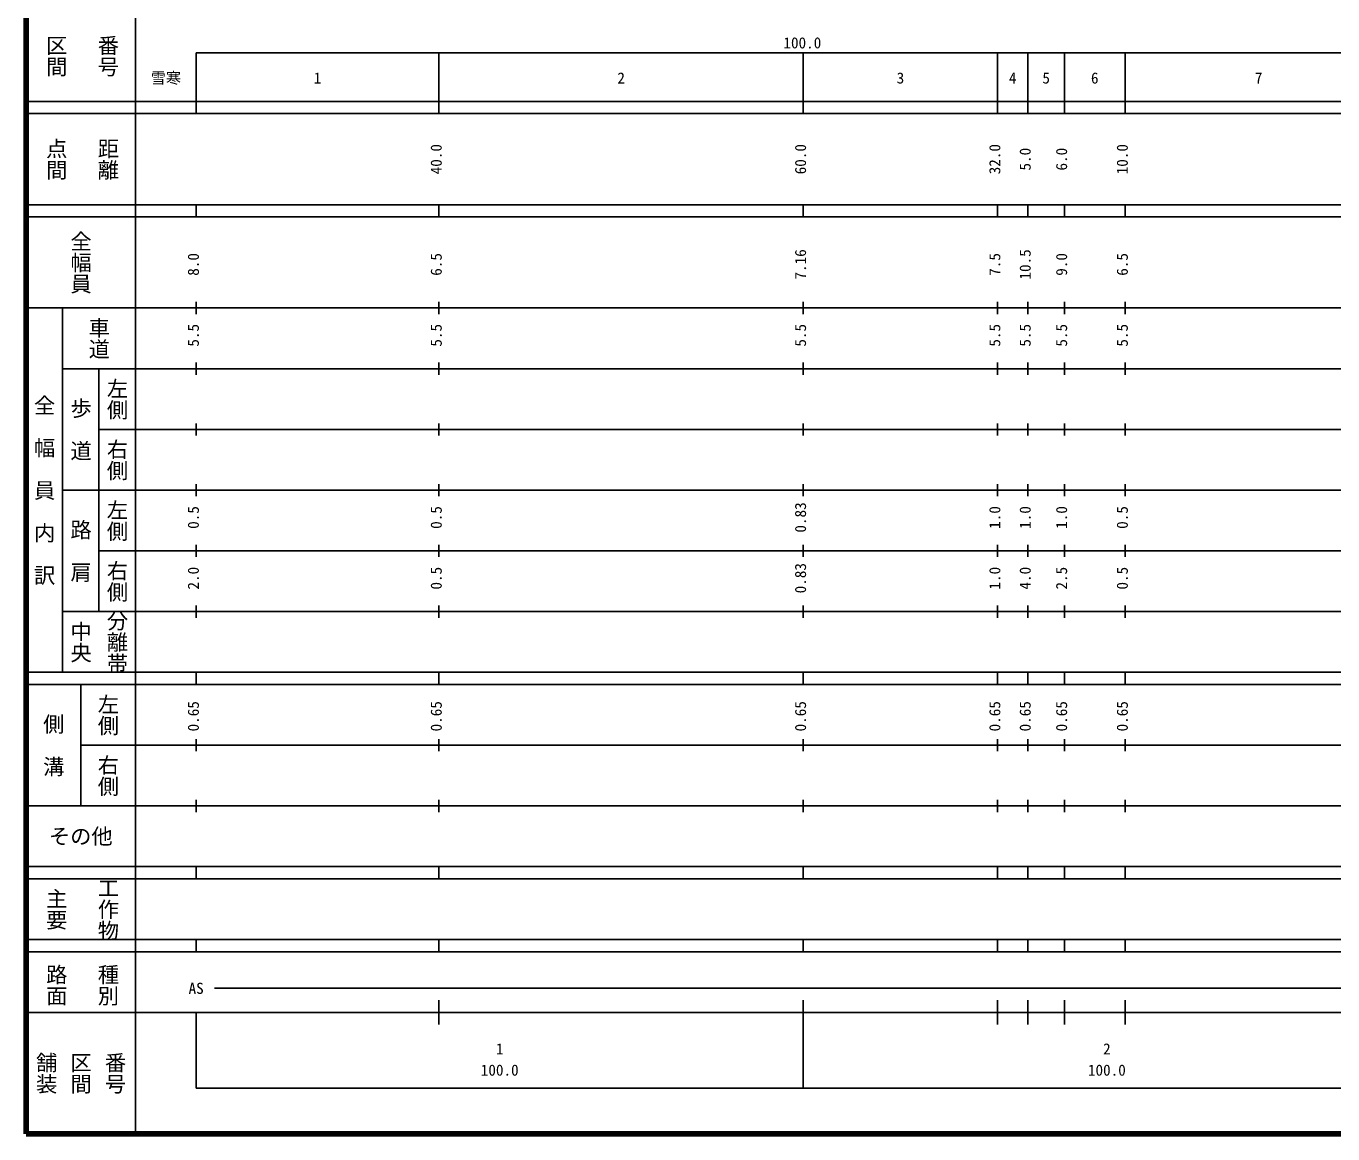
# Model space of a CAD drawing. Units: millimetres on the paper, enlarged 1000 times. Extents: x 40000 to 680000, y 20000 to 380000.
# Drawn here: x 40000 to 255222, y 20000 to 202409 of the extents above; entities that cross this region are included whole.
import ezdxf
from ezdxf.enums import TextEntityAlignment as Align

# ---------------------------------------------------------------- set-up
doc = ezdxf.new("R2010")
doc.units = ezdxf.units.MM
doc.header["$LTSCALE"] = 1000
doc.layers.add('M-TTL', color=2, linetype='Continuous', lineweight=140)
doc.layers.add('M-TTL-BAND', color=7, linetype='Continuous', lineweight=25)
doc.styles.add('@ＭＳ ゴシック', font='')
doc.styles.add('ＭＳ ゴシック', font='')
doc.styles.get('@ＭＳ ゴシック').set_extended_font_data('@MS Gothic')
doc.styles.get('ＭＳ ゴシック').set_extended_font_data('MS Gothic')

msp = doc.modelspace()

# ---------------------------------------------------------------- linework, layer by layer
at = {"layer": 'M-TTL'}
for p, q in [((40000, 380000), (40000, 20000)), ((40000, 20000), (680000, 20000))]:
    msp.add_line(p, q, dxfattribs=at)
at = {"layer": 'M-TTL-BAND'}
for p, q in [((58000, 370000), (58000, 20000)), ((68000, 198000), (579000, 198000)), ((68000, 198000), (68000, 188000)), ((108000, 188000), (108000, 198000)), ((168000, 188000), (168000, 198000)), ((200000, 188000), (200000, 198000)), ((205000, 188000), (205000, 198000)), ((211000, 188000), (211000, 198000)), ((221000, 188000), (221000, 198000)), ((40000, 190000), (579000, 190000)), ((40000, 188000), (579000, 188000)), ((40000, 173000), (579000, 173000)), ((68000, 171000), (68000, 173000)), ((108000, 171000), (108000, 173000)), ((168000, 171000), (168000, 173000)), ((200000, 171000), (200000, 173000)), ((205000, 171000), (205000, 173000)), ((211000, 171000), (211000, 173000)), ((221000, 171000), (221000, 173000)), ((40000, 171000), (579000, 171000)), ((40000, 156000), (579000, 156000)), ((46000, 96000), (46000, 156000)), ((68000, 155000), (68000, 157000)), ((108000, 155000), (108000, 157000)), ((168000, 155000), (168000, 157000)), ((200000, 155000), (200000, 157000)), ((205000, 155000), (205000, 157000)), ((211000, 155000), (211000, 157000)), ((221000, 155000), (221000, 157000)), ((68000, 145000), (68000, 147000)), ((108000, 145000), (108000, 147000)), ((168000, 145000), (168000, 147000)), ((200000, 145000), (200000, 147000)), ((205000, 145000), (205000, 147000)), ((211000, 145000), (211000, 147000)), ((221000, 145000), (221000, 147000)), ((46000, 146000), (579000, 146000)), ((52000, 146000), (52000, 106000)), ((52000, 136000), (579000, 136000)), ((68000, 135000), (68000, 137000)), ((108000, 135000), (108000, 137000)), ((168000, 135000), (168000, 137000)), ((200000, 135000), (200000, 137000)), ((205000, 135000), (205000, 137000)), ((211000, 135000), (211000, 137000)), ((221000, 135000), (221000, 137000)), ((68000, 125000), (68000, 127000)), ((108000, 125000), (108000, 127000)), ((168000, 125000), (168000, 127000)), ((200000, 125000), (200000, 127000)), ((205000, 125000), (205000, 127000)), ((211000, 125000), (211000, 127000)), ((221000, 125000), (221000, 127000)), ((46000, 126000), (579000, 126000)), ((68000, 115000), (68000, 117000)), ((108000, 115000), (108000, 117000)), ((168000, 115000), (168000, 117000)), ((200000, 115000), (200000, 117000)), ((205000, 115000), (205000, 117000)), ((211000, 115000), (211000, 117000)), ((221000, 115000), (221000, 117000)), ((52000, 116000), (579000, 116000)), ((46000, 106000), (579000, 106000)), ((68000, 105000), (68000, 107000)), ((108000, 105000), (108000, 107000)), ((168000, 105000), (168000, 107000)), ((200000, 105000), (200000, 107000)), ((205000, 105000), (205000, 107000)), ((211000, 105000), (211000, 107000)), ((221000, 105000), (221000, 107000)), ((40000, 96000), (579000, 96000)), ((68000, 94000), (68000, 96000)), ((108000, 94000), (108000, 96000)), ((168000, 94000), (168000, 96000)), ((200000, 94000), (200000, 96000)), ((205000, 94000), (205000, 96000)), ((211000, 94000), (211000, 96000)), ((221000, 94000), (221000, 96000)), ((40000, 94000), (579000, 94000)), ((49000, 94000), (49000, 74000)), ((49000, 84000), (579000, 84000)), ((68000, 83000), (68000, 85000)), ((108000, 83000), (108000, 85000)), ((168000, 83000), (168000, 85000)), ((200000, 83000), (200000, 85000)), ((205000, 83000), (205000, 85000)), ((211000, 83000), (211000, 85000)), ((221000, 83000), (221000, 85000)), ((40000, 74000), (579000, 74000)), ((68000, 73000), (68000, 75000)), ((108000, 73000), (108000, 75000)), ((168000, 73000), (168000, 75000)), ((200000, 73000), (200000, 75000)), ((205000, 73000), (205000, 75000)), ((211000, 73000), (211000, 75000)), ((221000, 73000), (221000, 75000)), ((40000, 64000), (579000, 64000)), ((68000, 62000), (68000, 64000)), ((108000, 62000), (108000, 64000)), ((168000, 62000), (168000, 64000)), ((200000, 62000), (200000, 64000)), ((205000, 62000), (205000, 64000)), ((211000, 62000), (211000, 64000)), ((221000, 62000), (221000, 64000)), ((40000, 62000), (579000, 62000)), ((40000, 52000), (579000, 52000)), ((68000, 50000), (68000, 52000)), ((108000, 50000), (108000, 52000)), ((168000, 50000), (168000, 52000)), ((200000, 50000), (200000, 52000)), ((205000, 50000), (205000, 52000)), ((211000, 50000), (211000, 52000)), ((221000, 50000), (221000, 52000)), ((40000, 50000), (579000, 50000)), ((71000, 44000), (565000, 44000)), ((108000, 38000), (108000, 42000)), ((168000, 27500), (168000, 42000)), ((200000, 38000), (200000, 42000)), ((205000, 38000), (205000, 42000)), ((211000, 38000), (211000, 42000)), ((221000, 38000), (221000, 42000)), ((40000, 40000), (579000, 40000)), ((68000, 40000), (68000, 27500)), ((68000, 27500), (579000, 27500))]:
    msp.add_line(p, q, dxfattribs=at)

# ---------------------------------------------------------------- texts
at = {"layer": 'M-TTL-BAND', "style": '@ＭＳ ゴシック'}
for s, p in [('区間', (45000, 197500)), ('番号', (53500, 197500)), ('点間', (45000, 180500)), ('距離', (53500, 180500)), ('全幅員', (49000, 163500)), ('車道', (52000, 151000)), ('左側', (55000, 141000)), ('全\u3000幅\u3000員\u3000内\u3000訳', (43000, 126000)), ('歩\u3000道', (49000, 136000)), ('右側', (55000, 131000)), ('左側', (55000, 121000)), ('路\u3000肩', (49000, 116000)), ('右側', (55000, 111000)), ('分離帯', (55000, 101000)), ('中央', (49000, 101000)), ('左側', (53500, 89000)), ('側\u3000溝', (44500, 84000)), ('右側', (53500, 79000)), ('主要', (45000, 57000)), ('工作物', (53500, 57000)), ('路面', (45000, 44500)), ('種別', (53500, 44500)), ('舗装', (43333, 30000)), ('区間', (49000, 30000)), ('番号', (54667, 30000))]:
    msp.add_text(s, height=2566, rotation=270, dxfattribs=at).set_placement(p, align=Align.MIDDLE_CENTER)
at = {"layer": 'M-TTL-BAND', "style": 'ＭＳ ゴシック'}
for s, p in [('100.0', (167844, 198195)), ('雪寒', (63017, 192405)), ('1', (88000, 192405)), ('2', (138000, 192405)), ('3', (184000, 192405)), ('4', (202500, 192405)), ('5', (208000, 192405)), ('6', (216000, 192405)), ('7', (243000, 192405)), ('AS', (68000, 42500)), ('1', (118000, 32523)), ('2', (218000, 32523)), ('100.0', (118000, 29033)), ('100.0', (218000, 29033))]:
    msp.add_text(s, height=1833, dxfattribs=at).set_placement(p, align=Align.BOTTOM_CENTER)
for s, p in [('40.0', (109000, 180500)), ('60.0', (169000, 180500)), ('32.0', (201000, 180500)), ('5.0', (206000, 180500)), ('6.0', (212000, 180500)), ('10.0', (222000, 180500)), ('8.0', (69000, 163174)), ('6.5', (109000, 163174)), ('7.16', (169000, 163174)), ('7.5', (201000, 163174)), ('10.5', (206000, 163174)), ('9.0', (212000, 163174)), ('6.5', (222000, 163174)), ('5.5', (69000, 151500)), ('5.5', (109000, 151500)), ('5.5', (169000, 151500)), ('5.5', (201000, 151500)), ('5.5', (206000, 151500)), ('5.5', (212000, 151500)), ('5.5', (222000, 151500)), ('0.5', (69000, 121500)), ('0.5', (109000, 121500)), ('0.83', (169000, 121500)), ('1.0', (201000, 121500)), ('1.0', (206000, 121500)), ('1.0', (212000, 121500)), ('0.5', (222000, 121500)), ('2.0', (69000, 111500)), ('0.5', (109000, 111500)), ('0.83', (169000, 111500)), ('1.0', (201000, 111500)), ('4.0', (206000, 111500)), ('2.5', (212000, 111500)), ('0.5', (222000, 111500)), ('0.65', (69000, 88764)), ('0.65', (109000, 88764)), ('0.65', (169000, 88764)), ('0.65', (201000, 88764)), ('0.65', (206000, 88764)), ('0.65', (212000, 88764)), ('0.65', (222000, 88764))]:
    msp.add_text(s, height=1833, rotation=90, dxfattribs=at).set_placement(p, align=Align.BOTTOM_CENTER)
msp.add_text('その他', height=2566, dxfattribs=at).set_placement((49000, 69000), align=Align.MIDDLE_CENTER)

doc.saveas('drawing.dxf')
